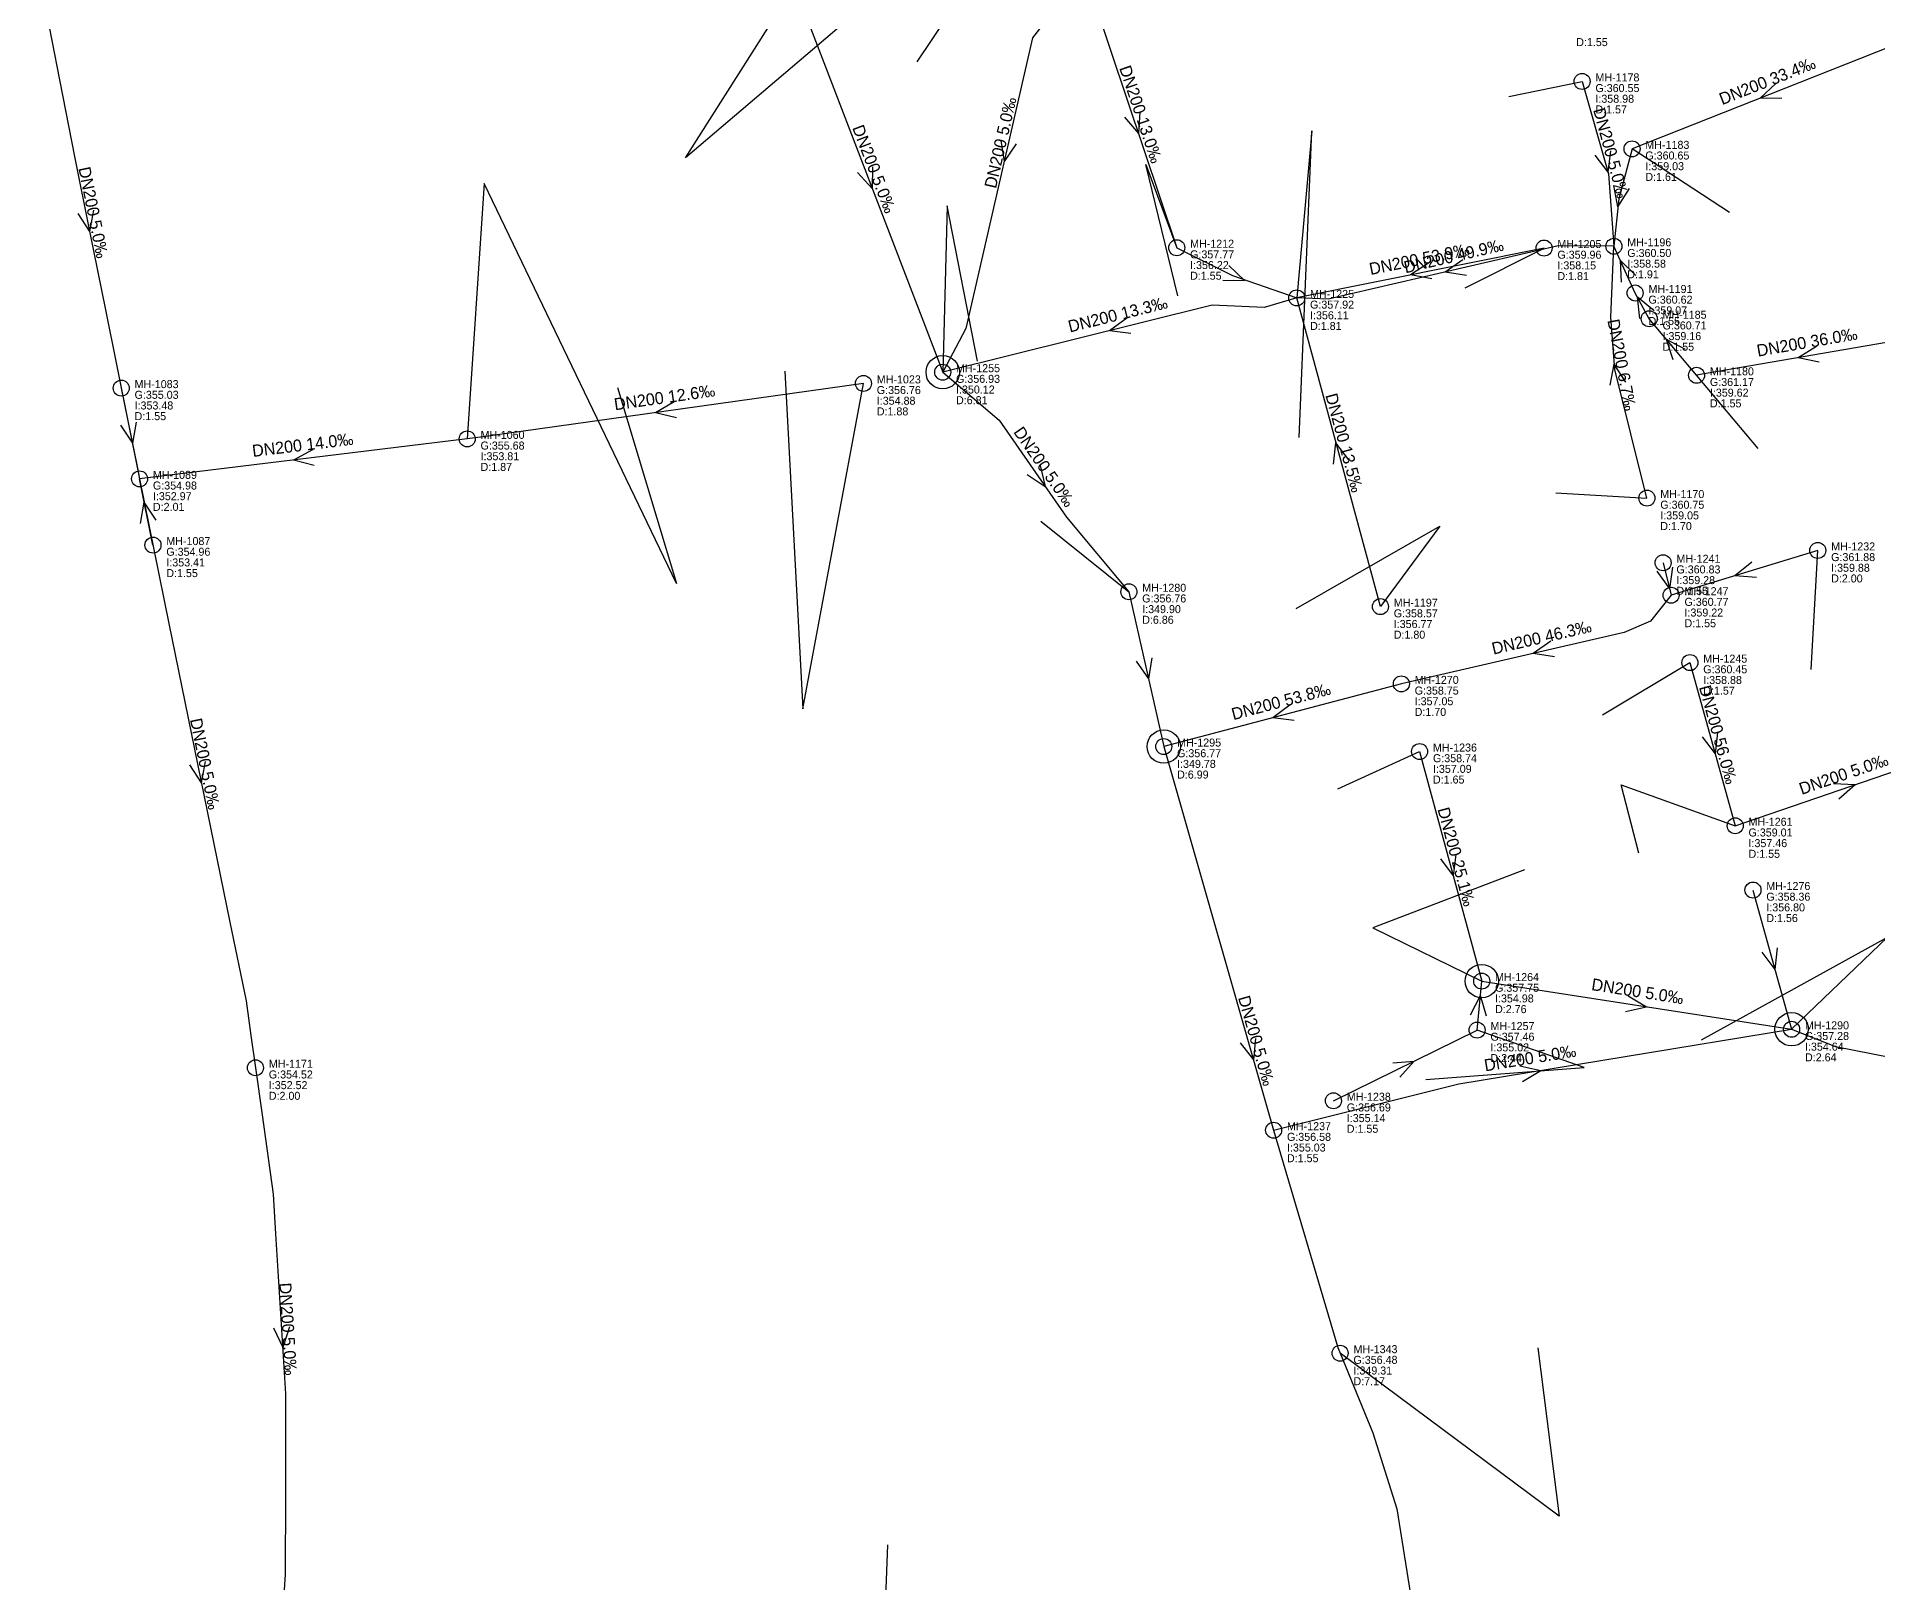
# Model space of a CAD drawing. Header units: metres. Extents: x 449900 to 451990, y 2566732 to 2570847.
# Drawn here: x 449927.5 to 450203.5, y 2568299 to 2568530.7 of the extents above; entities that cross this region are included whole.
import ezdxf
from ezdxf.enums import TextEntityAlignment as Align

# ---------------------------------------------------------------- set-up
doc = ezdxf.new("R2010")
doc.units = ezdxf.units.M
for name, color, linetype in [('SEW-DROP', 6, 'Continuous'), ('SEW-LABEL', 2, 'Continuous'), ('SEW-MH', 7, 'Continuous'), ('SEW-MH-LABEL', 8, 'Continuous'), ('SEW-PIPE-DN200', 3, 'Continuous'), ('SEW-RIDER', 8, 'Continuous')]:
    doc.layers.add(name, color=color, linetype=linetype)

msp = doc.modelspace()

# ---------------------------------------------------------------- linework, layer by layer
at = {"layer": 'SEW-DROP'}
for centre in [(450063.37, 2568480.42), (450063.37, 2568480.42), (450096.52, 2568424.3), (450144.2, 2568389.14), (450190.68, 2568381.91)]:
    msp.add_circle(centre, 2.5, dxfattribs=at)
at = {"layer": 'SEW-LABEL'}
for p, q in [((450188.31, 2568523.7), (450185.96, 2568521.49)), ((450189.19, 2568521.47), (450185.96, 2568521.49)), ((450090.64, 2568518.64), (450092.73, 2568516.18)), ((450092.91, 2568519.4), (450092.73, 2568516.18)), ((450072.07, 2568515.17), (450072.57, 2568511.98)), ((450074.41, 2568514.64), (450072.57, 2568511.98)), ((450161.18, 2568512.97), (450163.12, 2568510.39)), ((450163.49, 2568513.6), (450163.12, 2568510.39)), ((450050.61, 2568510.34), (450052.81, 2568507.97)), ((450052.85, 2568511.2), (450052.81, 2568507.97)), ((450163.95, 2568508.39), (450164.56, 2568505.22)), ((450166.31, 2568507.94), (450164.56, 2568505.22)), ((449933.66, 2568504.22), (449935.44, 2568501.52)), ((449936.02, 2568504.7), (449935.44, 2568501.52)), ((450106.29, 2568496.42), (450108.62, 2568494.18)), ((450136.24, 2568496.76), (450133.54, 2568494.99)), ((450141.39, 2568497.27), (450138.74, 2568495.42)), ((450165.15, 2568493.93), (450165, 2568497.15)), ((450167.33, 2568494.92), (450165, 2568497.15)), ((450105.39, 2568494.19), (450108.62, 2568494.18)), ((450136.71, 2568494.41), (450133.54, 2568494.99)), ((450141.93, 2568494.93), (450138.74, 2568495.42)), ((450167.93, 2568488.47), (450167.55, 2568491.68)), ((450170.04, 2568489.62), (450167.55, 2568491.68)), ((450091, 2568488.52), (450088.38, 2568486.64)), ((450091.58, 2568486.2), (450088.38, 2568486.64)), ((450172.91, 2568482.27), (450171.91, 2568485.34)), ((450174.75, 2568483.81), (450171.91, 2568485.34)), ((450194.41, 2568484.28), (450191.66, 2568482.58)), ((450194.82, 2568481.91), (450191.66, 2568482.58)), ((450163.44, 2568478.46), (450164.06, 2568481.63)), ((450165.8, 2568478.91), (450164.06, 2568481.63)), ((450023.1, 2568475.96), (450020.3, 2568474.35)), ((450023.44, 2568473.58), (450020.3, 2568474.35)), ((449940.09, 2568472.46), (449941.86, 2568469.76)), ((449942.44, 2568472.94), (449941.86, 2568469.76)), ((449968.85, 2568468.8), (449966.02, 2568467.24)), ((450121.97, 2568466.65), (450122.35, 2568469.85)), ((450124.29, 2568467.27), (450122.35, 2568469.85)), ((449969.14, 2568466.42), (449966.02, 2568467.24)), ((450078.01, 2568466.45), (450078.73, 2568463.3)), ((450076.04, 2568465.08), (450078.73, 2568463.3)), ((449943.06, 2568457.76), (449943.65, 2568460.94)), ((449945.42, 2568458.23), (449943.65, 2568460.94)), ((450184.69, 2568451.93), (450182.17, 2568449.91)), ((450170.48, 2568450.59), (450172.37, 2568447.96)), ((450172.81, 2568451.17), (450172.37, 2568447.96)), ((450185.39, 2568449.63), (450182.17, 2568449.91)), ((450154.57, 2568440.1), (450151.92, 2568438.25)), ((450155.11, 2568437.76), (450151.92, 2568438.25)), ((450092.4, 2568437.1), (450094.23, 2568434.43)), ((450094.74, 2568437.62), (450094.23, 2568434.43)), ((450115.48, 2568430.53), (450112.88, 2568428.61)), ((450116.09, 2568428.21), (450112.88, 2568428.61)), ((450177.25, 2568425.78), (450179.21, 2568423.21)), ((450179.57, 2568426.42), (450179.21, 2568423.21)), ((449950.42, 2568421.56), (449952.19, 2568418.86)), ((449952.77, 2568422.04), (449952.19, 2568418.86)), ((450196.95, 2568418.75), (450200.18, 2568418.59)), ((450197.73, 2568416.48), (450200.18, 2568418.59)), ((450138, 2568407.48), (450139.94, 2568404.9)), ((450140.32, 2568408.11), (450139.94, 2568404.9)), ((450188.53, 2568394.12), (450188.18, 2568390.9)), ((450186.22, 2568393.47), (450188.18, 2568390.9)), ((450142.52, 2568384.09), (450144, 2568386.96)), ((450144.91, 2568383.86), (450144, 2568386.96)), ((450166.14, 2568386.94), (450168.92, 2568385.3)), ((450165.77, 2568384.57), (450168.92, 2568385.3)), ((450107.99, 2568379.88), (450109.97, 2568377.33)), ((450110.3, 2568380.55), (450109.97, 2568377.33)), ((450130.87, 2568376.91), (450134.09, 2568377.16)), ((450131.93, 2568374.76), (450134.09, 2568377.16)), ((450149.92, 2568376.46), (450153.08, 2568375.76)), ((450150.31, 2568374.1), (450153.08, 2568375.76)), ((449963.02, 2568337.15), (449964.41, 2568334.23)), ((449965.42, 2568337.3), (449964.41, 2568334.23))]:
    msp.add_line(p, q, dxfattribs=at)
at = {"layer": 'SEW-MH'}
for centre in [(450159.25, 2568524.01), (450166.74, 2568513.9), (450098.47, 2568499.08), (450153.55, 2568499.03), (450164.03, 2568499.29), (450167.21, 2568492.29), (450116.46, 2568491.55), (450169.32, 2568488.43), (449940.19, 2568478.03), (450051.49, 2568478.74), (450063.37, 2568480.42), (450176.42, 2568479.95), (449992.07, 2568470.42), (449942.94, 2568464.43), (450168.98, 2568461.55), (449944.95, 2568454.5), (450194.6, 2568453.7), (450171.4, 2568451.85), (450091.29, 2568447.5), (450129.01, 2568445.27), (450172.61, 2568446.99), (450175.42, 2568436.88), (450132.15, 2568433.69), (450096.52, 2568424.3), (450134.89, 2568423.55), (450182.21, 2568412.42), (450184.88, 2568402.79), (450144.2, 2568389.14), (450143.51, 2568381.8), (450190.68, 2568381.91), (449960.32, 2568376.14), (450121.97, 2568371.2), (450113, 2568366.79), (450122.97, 2568333.36)]:
    msp.add_circle(centre, 1.2, dxfattribs=at)
at = {"layer": 'SEW-PIPE-DN200'}
for points in [[(450082.69, 2568546.07), (450080.54, 2568535.27), (450076.83, 2568530.55), (450066.84, 2568486.99), (450063.37, 2568480.42)], [(449927.53, 2568541.59), (449928.61, 2568536.04), (449930.91, 2568524.27), (449933.22, 2568512.49), (449935.43, 2568501.55), (449937.81, 2568489.79), (449942.94, 2568464.43)], [(450041.17, 2568538.32), (450063.37, 2568480.42)], [(450086.03, 2568536.12), (450098.47, 2568499.08)], [(450207.96, 2568530.17), (450166.74, 2568513.9), (450166.74, 2568513.9)], [(450159.25, 2568524.01), (450163.21, 2568510.15), (450164.03, 2568499.29)], [(450166.74, 2568513.9), (450164.77, 2568506.42), (450164.03, 2568499.29)], [(450098.47, 2568499.08), (450098.47, 2568499.08), (450106.81, 2568494.89), (450116.46, 2568491.55)], [(450164.03, 2568499.29), (450155.65, 2568499.35), (450121.2, 2568491.35), (450116.46, 2568491.55)], [(450153.55, 2568499.03), (450116.46, 2568491.55)], [(450168.98, 2568461.55), (450164.18, 2568480.8), (450163.57, 2568488.68), (450164.03, 2568499.29)], [(450167.21, 2568492.29), (450164.03, 2568499.29)], [(450116.46, 2568491.55), (450111.59, 2568490.1), (450103.79, 2568490.47), (450063.37, 2568480.42)], [(450129.01, 2568445.27), (450116.46, 2568491.55)], [(450169.32, 2568488.43), (450167.21, 2568492.29)], [(450176.42, 2568479.95), (450176.42, 2568479.95), (450169.32, 2568488.43)], [(450209.85, 2568485.72), (450176.42, 2568479.95)], [(450063.37, 2568480.42), (450071.82, 2568473.25), (450081.93, 2568458.7), (450091.29, 2568447.5)], [(449940.19, 2568478.03), (449942.57, 2568466.26), (449942.94, 2568464.43)], [(450051.49, 2568478.74), (449994.44, 2568470.71), (449992.07, 2568470.42)], [(449992.07, 2568470.42), (449942.94, 2568464.43)], [(449942.94, 2568464.43), (449947.33, 2568442.74), (449949.71, 2568430.98), (449951.66, 2568421.46), (449954.08, 2568409.7), (449956.49, 2568397.95), (449958.91, 2568386.19), (449959.64, 2568380.97), (449960.32, 2568376.14)], [(449944.95, 2568454.5), (449942.94, 2568464.43)], [(450171.4, 2568451.85), (450172.61, 2568446.99)], [(450194.6, 2568453.7), (450172.61, 2568446.99)], [(450091.29, 2568447.5), (450096.52, 2568424.3)], [(450172.61, 2568446.99), (450169.5, 2568443.08), (450165.56, 2568441.41), (450132.15, 2568433.69)], [(450175.42, 2568436.88), (450182.21, 2568412.42)], [(450132.15, 2568433.69), (450096.52, 2568424.3)], [(450096.52, 2568424.3), (450112.99, 2568366.79), (450122.63, 2568334.21), (450122.97, 2568333.36)], [(450134.89, 2568423.55), (450144.2, 2568389.14)], [(450182.21, 2568412.42), (450215.31, 2568423.78)], [(450184.88, 2568402.79), (450190.68, 2568381.91)], [(450143.51, 2568381.8), (450143.52, 2568381.8), (450144.2, 2568389.14)], [(450144.2, 2568389.14), (450190.68, 2568381.91)], [(450113, 2568366.79), (450140.75, 2568373.75), (450190.68, 2568381.91)], [(450121.97, 2568371.2), (450143.51, 2568381.8)], [(450190.68, 2568381.91), (450197.26, 2568379.34), (450225.75, 2568373.75), (450231.36, 2568371.13)], [(449960.32, 2568376.14), (449961.31, 2568369.08), (449962.97, 2568357.2), (449963.34, 2568351.24), (449964.09, 2568339.27), (449964.84, 2568327.29), (449964.83, 2568324.18), (449964.8, 2568312.18), (449964.76, 2568300.18), (449964.49, 2568295.57), (449964.47, 2568295.12)], [(450122.97, 2568333.36), (450127.87, 2568321.41), (450131.49, 2568310.01), (450135.91, 2568282.15), (450141.37, 2568257.67), (450144.1, 2568246.16)]]:
    msp.add_lwpolyline(points, dxfattribs=at)
at = {"layer": 'SEW-RIDER'}
for points in [[(450059.52, 2568526.95), (450070.89, 2568543.87)], [(450050.19, 2568534.16), (450024.82, 2568512.55), (450041.17, 2568538.32)], [(450148.29, 2568521.74), (450159.25, 2568524.01)], [(450116.83, 2568470.64), (450118.74, 2568516.6), (450116.46, 2568491.55)], [(450181.34, 2568504.38), (450166.74, 2568513.9)], [(450098.65, 2568491.86), (450093.81, 2568511.57), (450098.47, 2568499.08)], [(450014.63, 2568478.1), (450023.45, 2568448.73), (449994.63, 2568508.72), (449992.07, 2568470.42)], [(450068.58, 2568482.05), (450064.06, 2568505.35), (450063.37, 2568480.42)], [(450141.73, 2568493.04), (450153.55, 2568499.03)], [(450039.71, 2568480.55), (450042.38, 2568429.94), (450051.49, 2568478.74)], [(450185.65, 2568468.98), (450176.42, 2568479.95)], [(450155.32, 2568462.32), (450168.98, 2568461.55)], [(450078.11, 2568458.09), (450091.29, 2568447.5)], [(450116.4, 2568444.99), (450137.94, 2568457.34), (450129.01, 2568445.27)], [(450193.59, 2568435.85), (450194.6, 2568453.7)], [(450162.33, 2568429.05), (450175.42, 2568436.88)], [(450122.65, 2568417.97), (450134.89, 2568423.55)], [(450167.77, 2568408.33), (450165.1, 2568418.54), (450182.21, 2568412.42)], [(450150.61, 2568405.83), (450127.89, 2568397.1), (450144.2, 2568389.14)], [(450177.17, 2568380.32), (450205.04, 2568395.71), (450190.68, 2568381.91)], [(450135.83, 2568374.37), (450159.55, 2568376.17), (450143.51, 2568381.8)], [(450152.63, 2568334.17), (450155.84, 2568308.91), (450122.97, 2568333.36)], [(450055.09, 2568304.63), (450053.14, 2568253.29)]]:
    msp.add_lwpolyline(points, dxfattribs=at)

# ---------------------------------------------------------------- texts
at = {"layer": 'SEW-LABEL'}
for s, rotation, p in [('DN200 13.0‰', -71.4349, (450092.25, 2568518.8)), ('DN200 33.4‰', 21.5379, (450187.35, 2568523.24)), ('DN200 5.0‰', 77.0799, (450072.91, 2568514.64)), ('DN200 5.0‰', -74.7677, (450162.73, 2568513.04)), ('DN200 5.0‰', -69.0194, (450052.27, 2568510.57)), ('DN200 5.0‰', -78.5636, (449935.14, 2568504.19)), ('DN200 53.9‰', 11.4024, (450135.01, 2568496.49)), ('DN200 49.9‰', 13.0819, (450140.2, 2568496.96)), ('DN200 13.3‰', 13.9591, (450089.84, 2568488.2)), ('DN200 6.7‰', 280.7822, (450164.34, 2568481.36)), ('DN200 36.0‰', 9.799, (450193.13, 2568484.04)), ('DN200 12.6‰', 8.0169, (450021.78, 2568475.76)), ('DN200 13.5‰', 285.1704, (450122.74, 2568469.61)), ('DN200 14.0‰', 6.9471, (449967.51, 2568468.63)), ('DN200 5.0‰', -55.2072, (450077.88, 2568465.73)), ('DN200 46.3‰', 13.0102, (450153.38, 2568439.79)), ('DN200 53.8‰', 14.7634, (450114.33, 2568430.19)), ('DN200 56.0‰', -74.4854, (450178.81, 2568425.85)), ('DN200 5.0‰', -78.3918, (449951.89, 2568421.53)), ('DN200 5.0‰', 18.9376, (450198.76, 2568419.3)), ('DN200 25.1‰', -74.861, (450139.55, 2568407.55)), ('DN200 5.0‰', -8.8465, (450167.44, 2568386.73)), ('DN200 5.0‰', -74.0127, (450109.56, 2568379.97)), ('DN200 5.0‰', 9.2839, (450151.6, 2568376.72)), ('DN200 5.0‰', -86.4195, (449964.32, 2568336.93))]:
    msp.add_text(s, height=1.8, rotation=rotation, dxfattribs=at).set_placement(p, align=Align.CENTER)
at = {"layer": 'SEW-MH-LABEL'}
for s, p in [('D:1.55', (450158.37, 2568529.3)), ('G:360.55', (450161.25, 2568522.41)), ('MH-1178', (450161.25, 2568524.01)), ('I:358.98', (450161.25, 2568520.81)), ('D:1.57', (450161.25, 2568519.21)), ('MH-1183', (450168.74, 2568513.9)), ('G:360.65', (450168.74, 2568512.3)), ('D:1.61', (450168.74, 2568509.1)), ('I:359.03', (450168.74, 2568510.7)), ('G:357.77', (450100.47, 2568497.48)), ('MH-1212', (450100.47, 2568499.08)), ('G:359.96', (450155.55, 2568497.43)), ('MH-1205', (450155.55, 2568499.03)), ('G:360.50', (450166.03, 2568497.69)), ('MH-1196', (450166.03, 2568499.29)), ('I:356.22', (450100.47, 2568495.88)), ('I:358.15', (450155.55, 2568495.83)), ('I:358.58', (450166.03, 2568496.09)), ('D:1.55', (450100.47, 2568494.28)), ('D:1.81', (450155.55, 2568494.23)), ('D:1.91', (450166.03, 2568494.49)), ('MH-1191', (450169.21, 2568492.29)), ('G:357.92', (450118.46, 2568489.95)), ('MH-1225', (450118.46, 2568491.55)), ('G:360.62', (450169.21, 2568490.69)), ('I:359.07', (450169.21, 2568489.09)), ('D:1.81', (450118.46, 2568486.75)), ('I:356.11', (450118.46, 2568488.35)), ('D:1.55', (450169.21, 2568487.49)), ('G:360.71', (450171.32, 2568486.83)), ('MH-1185', (450171.32, 2568488.43)), ('D:1.55', (450171.32, 2568483.63)), ('I:359.16', (450171.32, 2568485.23)), ('MH-1083', (449942.19, 2568478.03)), ('MH-1023', (450053.49, 2568478.74)), ('G:356.93', (450065.37, 2568478.82)), ('MH-1255', (450065.37, 2568480.42)), ('G:361.17', (450178.42, 2568478.35)), ('MH-1180', (450178.42, 2568479.95)), ('G:355.03', (449942.19, 2568476.43)), ('G:356.76', (450053.49, 2568477.14)), ('I:354.88', (450053.49, 2568475.54)), ('D:6.81', (450065.37, 2568475.62)), ('I:350.12', (450065.37, 2568477.22)), ('I:359.62', (450178.42, 2568476.75)), ('D:1.55', (449942.19, 2568473.23)), ('I:353.48', (449942.19, 2568474.83)), ('D:1.88', (450053.49, 2568473.94)), ('D:1.55', (450178.42, 2568475.15)), ('MH-1060', (449994.07, 2568470.42)), ('G:355.68', (449994.07, 2568468.82)), ('I:353.81', (449994.07, 2568467.22)), ('MH-1089', (449944.94, 2568464.43)), ('D:1.87', (449994.07, 2568465.62)), ('G:354.98', (449944.94, 2568462.83)), ('MH-1170', (450170.98, 2568461.55)), ('D:2.01', (449944.94, 2568459.63)), ('I:352.97', (449944.94, 2568461.23)), ('G:360.75', (450170.98, 2568459.95)), ('D:1.70', (450170.98, 2568456.75)), ('I:359.05', (450170.98, 2568458.35)), ('MH-1087', (449946.95, 2568454.5)), ('MH-1232', (450196.6, 2568453.7)), ('G:354.96', (449946.95, 2568452.9)), ('I:353.41', (449946.95, 2568451.3)), ('MH-1241', (450173.4, 2568451.85)), ('G:361.88', (450196.6, 2568452.1)), ('I:359.88', (450196.6, 2568450.5)), ('D:1.55', (449946.95, 2568449.7)), ('G:360.83', (450173.4, 2568450.25)), ('I:359.28', (450173.4, 2568448.65)), ('D:2.00', (450196.6, 2568448.9)), ('G:356.76', (450093.29, 2568445.9)), ('MH-1280', (450093.29, 2568447.5)), ('MH-1197', (450131.01, 2568445.27)), ('D:1.55', (450173.4, 2568447.05)), ('G:360.77', (450174.61, 2568445.39)), ('MH-1247', (450174.61, 2568446.99)), ('D:6.86', (450093.29, 2568442.7)), ('I:349.90', (450093.29, 2568444.3)), ('G:358.57', (450131.01, 2568443.67)), ('D:1.55', (450174.61, 2568442.19)), ('I:359.22', (450174.61, 2568443.79)), ('D:1.80', (450131.01, 2568440.47)), ('I:356.77', (450131.01, 2568442.07)), ('MH-1245', (450177.42, 2568436.88)), ('G:360.45', (450177.42, 2568435.28)), ('G:358.75', (450134.15, 2568432.09)), ('MH-1270', (450134.15, 2568433.69)), ('D:1.57', (450177.42, 2568432.08)), ('I:358.88', (450177.42, 2568433.68)), ('D:1.70', (450134.15, 2568428.89)), ('I:357.05', (450134.15, 2568430.49)), ('MH-1295', (450098.52, 2568424.3)), ('MH-1236', (450136.89, 2568423.55)), ('G:356.77', (450098.52, 2568422.7)), ('I:349.78', (450098.52, 2568421.1)), ('G:358.74', (450136.89, 2568421.95)), ('I:357.09', (450136.89, 2568420.35)), ('D:6.99', (450098.52, 2568419.5)), ('D:1.65', (450136.89, 2568418.75)), ('MH-1261', (450184.21, 2568412.42)), ('G:359.01', (450184.21, 2568410.82)), ('I:357.46', (450184.21, 2568409.22)), ('D:1.55', (450184.21, 2568407.62)), ('G:358.36', (450186.88, 2568401.19)), ('MH-1276', (450186.88, 2568402.79)), ('D:1.56', (450186.88, 2568397.99)), ('I:356.80', (450186.88, 2568399.59)), ('G:357.75', (450146.2, 2568387.54)), ('MH-1264', (450146.2, 2568389.14)), ('D:2.76', (450146.2, 2568384.34)), ('I:354.98', (450146.2, 2568385.94)), ('MH-1257', (450145.51, 2568381.8)), ('MH-1290', (450192.68, 2568381.91)), ('G:357.46', (450145.51, 2568380.2)), ('G:357.28', (450192.68, 2568380.31)), ('I:354.64', (450192.68, 2568378.71)), ('MH-1171', (449962.32, 2568376.14)), ('D:2.44', (450145.51, 2568377)), ('I:355.02', (450145.51, 2568378.6)), ('D:2.64', (450192.68, 2568377.11)), ('G:354.52', (449962.32, 2568374.54)), ('D:2.00', (449962.32, 2568371.34)), ('I:352.52', (449962.32, 2568372.94)), ('MH-1238', (450123.97, 2568371.2)), ('G:356.69', (450123.97, 2568369.6)), ('I:355.14', (450123.97, 2568368)), ('G:356.58', (450115, 2568365.19)), ('MH-1237', (450115, 2568366.79)), ('D:1.55', (450123.97, 2568366.4)), ('I:355.03', (450115, 2568363.59)), ('D:1.55', (450115, 2568361.99)), ('G:356.48', (450124.97, 2568331.76)), ('MH-1343', (450124.97, 2568333.36)), ('I:349.31', (450124.97, 2568330.16)), ('D:7.17', (450124.97, 2568328.56))]:
    msp.add_text(s, height=1.2, dxfattribs=at).set_placement(p)

doc.saveas('drawing.dxf')
